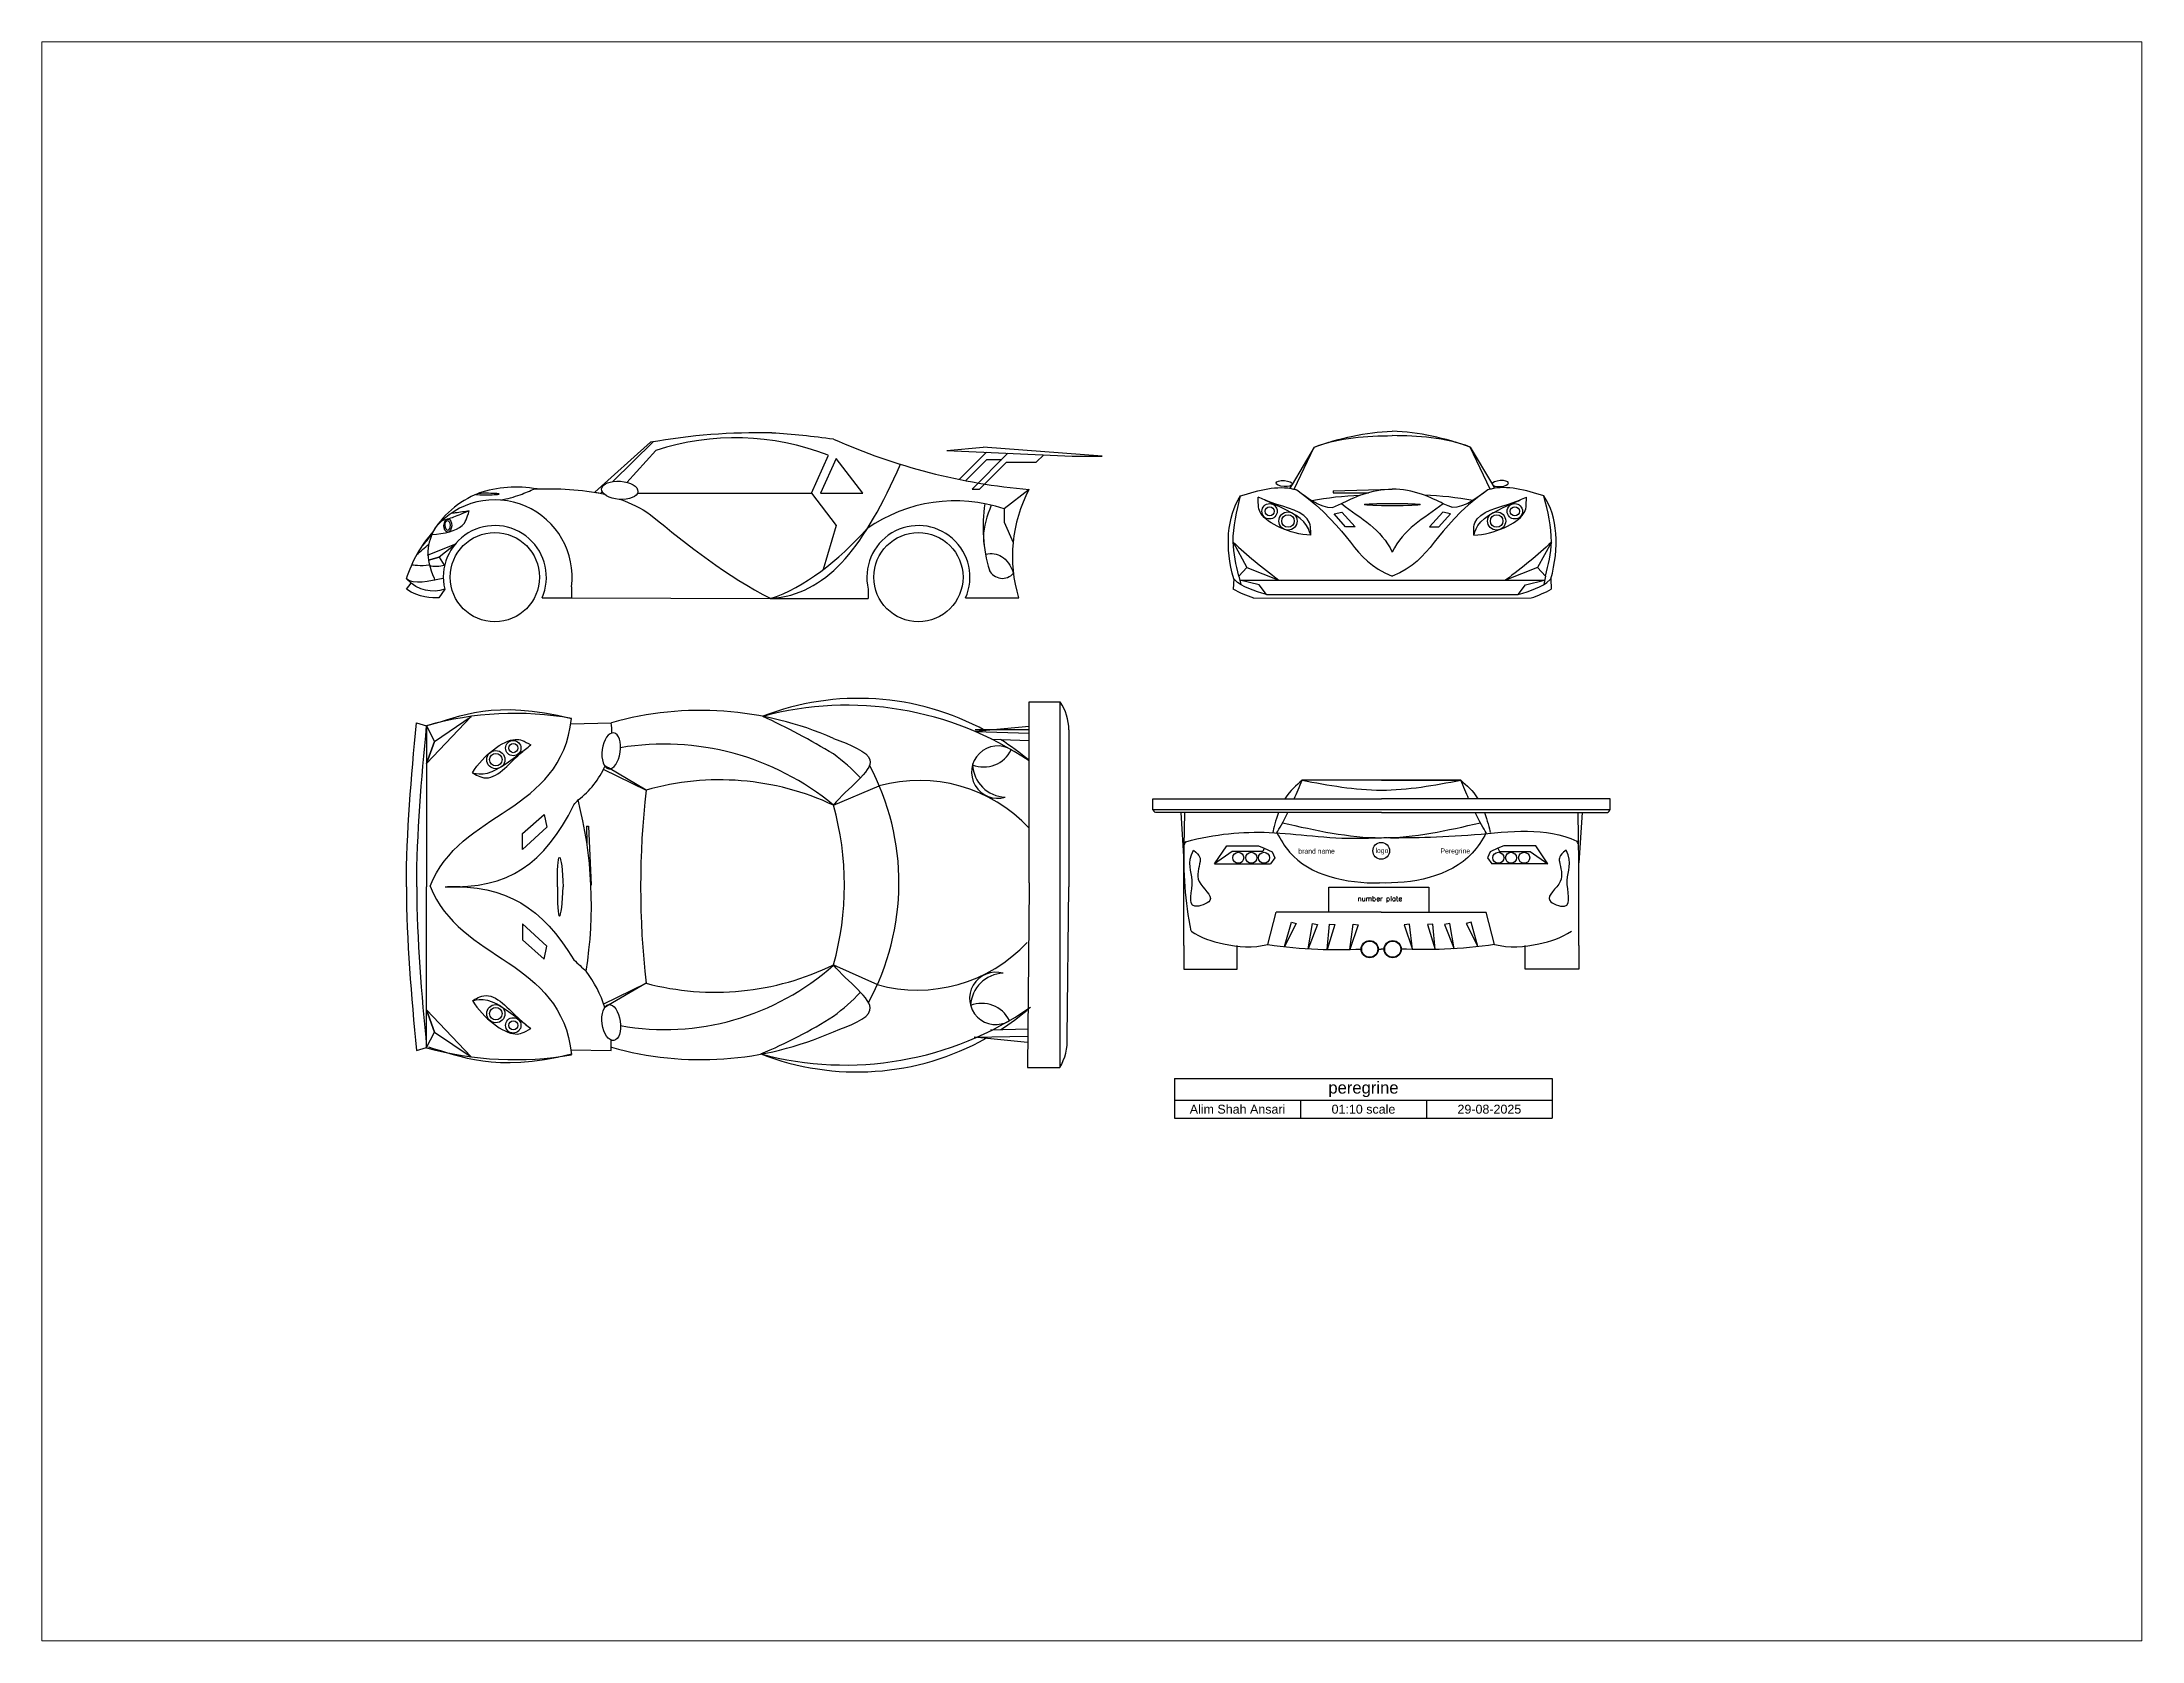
# Paper-space layout 'Layout2' of a CAD drawing. Header units: millimetres. Extents: x 0 to 257, y 0 to 196.
# The model-space entities are those that its viewports show. They can reach past a viewport. Long polylines and large blocks are cut down to what shows.
import ezdxf

# ---------------------------------------------------------------- set-up
doc = ezdxf.new("R2010")
doc.units = ezdxf.units.MM
doc.styles.get("Standard").update_dxf_attribs({"font": 'arial.ttf'})

# ---------------------------------------------------------------- blocks, each defined once
blk = doc.blocks.new('*T7')
at = {"color": 0, "linetype": 'ByBlock', "lineweight": -2, "transparency": 16777216}
for p, q in [((0, 0), (190.5, 0)), ((0, 0), (0, -20)), ((190.5, 0), (190.5, -20)), ((0, -11), (190.5, -11)), ((0, -20), (190.5, -20)), ((63.5, -11), (63.5, -20)), ((127, -11), (127, -20))]:
    blk.add_line(p, q, dxfattribs=at)
at = {"color": 0, "transparency": 16777216, "attachment_point": 5}
for s, insert, char_height, width in [('peregrine ', (95.25, -5.5), 6, 187.5), ('Alim Shah Ansari', (31.75, -15.5), 4.5, 60.5), ('01:10 scale', (95.25, -15.5), 4.5, 60.5), ('29-08-2025', (158.75, -15.5), 4.5, 60.5)]:
    blk.add_mtext(s, dxfattribs=dict(at, insert=insert, char_height=char_height, width=width))

msp = doc.modelspace()

# ---------------------------------------------------------------- linework, layer by layer
for p, q in [((-372.2, 57.5), (-400.3, 32.3)), ((-391.2, 37.8), (-370.8, 57.7)), ((-369.5, 53.4), (-384.1, 37.3)), ((-222.7, 53.4), (-204.5, 55)), ((-222.7, 53.4), (-159.6, 50.5)), ((-144.5, 50.5), (-204.5, 55)), ((-37.5, 55.1), (-48.6, 36.2)), ((-47.6, 33.9), (-37.5, 55.1)), ((51.3, 33.9), (41.2, 55.1)), ((41.2, 55.1), (52.4, 36.2)), ((-291, 31.8), (-282.5, 51)), ((-278.6, 49.3), (-286.5, 31.8)), ((-265.1, 31.8), (-278.6, 49.3)), ((-216.5, 38.8), (-202.8, 52.5)), ((-213.3, 38.1), (-202.6, 48.8)), ((-210, 33.9), (-192, 52)), ((-206.2, 33.9), (-192.7, 47.5)), ((-202.6, 48.8), (-195.1, 48.8)), ((-192.7, 47.5), (-177.7, 47.5)), ((-177.7, 47.5), (-173.9, 51.2)), ((-159.6, 50.5), (-144.5, 50.5)), ((-400.3, 32.3), (-397.3, 31.8)), ((-397.3, 31.8), (-396.5, 32.5)), ((-378.8, 31.8), (-291, 31.8)), ((-291, 31.8), (-278.5, 15.6)), ((-286.5, 31.8), (-265.1, 31.8)), ((-210, 33.9), (-206.2, 33.9)), ((-181.3, 33.7), (-193.8, 23.9)), ((-48.6, 36.2), (-49.7, 34.3)), ((-27.9, 33.1), (1.9, 33.8)), ((-27.9, 33.1), (-27.9, 32.1)), ((-27.9, 32.1), (-10.1, 32.1)), ((52.4, 36.2), (53.5, 34.3)), ((52.4, 36.2), (53.5, 34.3)), ((-193.8, 23.9), (-193.8, 17.3)), ((-28.3, 24.7), (-23.7, 26.6)), ((-27.5, 21.4), (-23.6, 22.2)), ((-21.7, 14.9), (-27.5, 21.4)), ((-23.6, 22.2), (-16.8, 14.9)), ((27.4, 22.2), (20.6, 14.9)), ((25.4, 14.9), (31.2, 21.4)), ((31.2, 21.4), (27.4, 22.2)), ((-278.5, 15.6), (-285.2, -6.7)), ((-193.8, 17.3), (-189.3, 6.9)), ((-16.8, 14.9), (-21.7, 14.9)), ((20.6, 14.9), (25.4, 14.9)), ((-484.6, 0.6), (-470.1, 6.5)), ((-470.1, 6.5), (-478.8, -0.4)), ((-78.3, 7.2), (-71.4, -5.7)), ((82.1, 7.2), (75.1, -5.7)), ((-478.8, -0.4), (-484.2, -2)), ((-484.2, -2), (-478.8, -0.4)), ((-478.8, -0.4), (-476.3, -4.5)), ((-75.5, -10), (-71.4, -5.7)), ((-75.5, -10), (-74.5, -14.2)), ((-71.4, -5.7), (-55.3, -12.1)), ((75.1, -5.7), (59, -12.1)), ((79.2, -10), (75.1, -5.7)), ((79.2, -10), (78.3, -14.2)), ((-495.3, -11.4), (-495.3, -11.4)), ((-495.3, -16.6), (-492.9, -13.5)), ((-476, -16.6), (-478.9, -21)), ((-426.9, -21), (-412, -21)), ((-412, -15.4), (-412, -21)), ((-412, -21), (-311.8, -21.3)), ((-262.4, -16.5), (-262.4, -21.3)), ((-213.3, -21), (-196.7, -21)), ((-196.7, -21), (-186.5, -21)), ((-78.1, -11.4), (-78.3, -16.6)), ((-75, -12.1), (78.7, -12.1)), ((-65.2, -14.3), (-75, -12.1)), ((-67.9, -21.1), (71.9, -21)), ((-61.6, -19.2), (-65.2, -14.3)), ((-61.6, -19.2), (65.4, -19.2)), ((65.4, -19.2), (69, -14.3)), ((69, -14.3), (78.7, -12.1)), ((81.9, -11.4), (82, -16.6)), ((-311.8, -21.3), (-262.4, -21.3)), ((-165.7, -73.4), (-165.7, -257.8)), ((-490.2, -84), (-485.1, -85.5)), ((-490.2, -84), (-485.1, -85.5)), ((-485.1, -104.5), (-462.6, -80.8)), ((-481.2, -93.3), (-462.6, -80.8)), ((-412.3, -84.4), (-392, -84)), ((-485.1, -85.5), (-485.1, -166.6)), ((-485.1, -85.5), (-485.1, -85.5)), ((-485.1, -85.5), (-481.2, -93.3)), ((-481.2, -93.3), (-485.1, -104.5)), ((-485.1, -104.5), (-481.2, -93.3)), ((-181.3, -87.5), (-208.4, -87.5)), ((-181.3, -85.8), (-208.3, -88.4)), ((-208.3, -88.4), (-181.3, -89.1)), ((-200, -92.2), (-181.3, -92.9)), ((-181.3, -89.1), (-181.3, -85.8)), ((-393.3, -106.7), (-395.2, -105.6)), ((-396, -107.4), (-374.4, -117.9)), ((-374.4, -117.9), (-393.3, -106.7)), ((-279.9, -125.5), (-256.8, -115.8)), ((36.4, -112.9), (-43.6, -112.9)), ((-3.6, -112.9), (36.4, -112.9)), ((-436.7, -139.8), (-425.9, -130.1)), ((-424.5, -136.6), (-436.7, -147.9)), ((-425.9, -130.1), (-424.5, -136.6)), ((-404.4, -136), (-404.3, -144.6)), ((-404.4, -136), (-403.9, -136)), ((-403.9, -136), (-403.4, -136)), ((-403.4, -136), (-402.2, -165.8)), ((-118.9, -127.6), (111.8, -127.6)), ((-104.8, -129.2), (-103.3, -154.1)), ((-103.3, -154.5), (-102.7, -129.2)), ((95.9, -154.5), (95.6, -129.2)), ((97.7, -129.2), (95.9, -154.5)), ((-436.7, -147.9), (-436.7, -139.8)), ((-103.1, -144.1), (-103.1, -144.1)), ((-87.7, -155.1), (-81.6, -146)), ((-62.7, -147.2), (-58.7, -149)), ((55.2, -147.2), (51.3, -149)), ((80.3, -155.1), (74.2, -146)), ((-103.3, -157), (-103.3, -157)), ((-78.8, -148.9), (-87.7, -155.1)), ((-87.7, -155.1), (-59.5, -155.1)), ((-57.3, -152.1), (-59.5, -155.1)), ((-58.7, -149), (-57.3, -152.1)), ((51.3, -149), (49.9, -152.1)), ((49.9, -152.1), (52.1, -155.1)), ((80.3, -155.1), (52.1, -155.1)), ((71.4, -148.9), (80.3, -155.1)), ((-495.3, -166.6), (-495.3, -166.6)), ((-495.3, -166.6), (-495.3, -166.6)), ((-485.1, -247.7), (-485.1, -166.6)), ((-30.1, -179.5), (-30.1, -166.9)), ((-30.1, -166.9), (20.4, -166.9)), ((20.4, -166.9), (20.4, -179.5)), ((-60.9, -195.8), (-56.6, -179.5)), ((-3.7, -179.5), (-56.6, -179.5)), ((-3.7, -179.5), (49.2, -179.5)), ((53.5, -195.8), (49.2, -179.5)), ((-424.5, -196.6), (-436.7, -185.3)), ((-436.7, -185.3), (-436.7, -193.4)), ((-52.4, -196.8), (-49, -184.4)), ((-46.5, -185.1), (-52.4, -196.8)), ((-49, -184.4), (-46.5, -185.1)), ((-40.5, -197.9), (-38.3, -185.2)), ((-35.8, -185.7), (-40.5, -197.9)), ((-38.3, -185.2), (-35.8, -185.7)), ((-30.9, -198.2), (-29.7, -185.5)), ((-27.1, -185.7), (-30.9, -198.2)), ((-29.7, -185.5), (-27.1, -185.7)), ((-19.5, -198.2), (-17.9, -185.4)), ((-15.3, -185.8), (-19.5, -198.2)), ((-17.9, -185.4), (-15.3, -185.8)), ((10.5, -185.4), (7.9, -185.8)), ((7.9, -185.8), (12.1, -198.2)), ((12.1, -198.2), (10.5, -185.4)), ((22.3, -185.5), (19.7, -185.7)), ((19.7, -185.7), (23.5, -198.2)), ((23.5, -198.2), (22.3, -185.5)), ((30.9, -185.2), (28.3, -185.7)), ((28.3, -185.7), (33.1, -197.9)), ((33.1, -197.9), (30.9, -185.2)), ((41.6, -184.4), (39.1, -185.1)), ((39.1, -185.1), (45, -196.8)), ((45, -196.8), (41.6, -184.4)), ((-436.7, -193.4), (-425.9, -203.1)), ((-425.9, -203.1), (-424.5, -196.6)), ((-103.3, -196.2), (-103.3, -208.2)), ((-76.3, -208.1), (-76.3, -196.2)), ((68.9, -208.1), (68.9, -196.2)), ((95.9, -196.2), (95.9, -208.2)), ((-279.9, -206), (-257.8, -215.9)), ((-103.3, -208.2), (-76.3, -208.1)), ((95.9, -208.2), (68.9, -208.1)), ((-396, -225.8), (-374.4, -215.3)), ((-374.4, -215.3), (-393.3, -226.4)), ((-485.1, -228.7), (-462.6, -252.3)), ((-481.2, -239.9), (-485.1, -228.7)), ((-485.1, -228.7), (-481.2, -239.9)), ((-393.3, -226.4), (-395.2, -227.5)), ((-485.1, -247.7), (-481.2, -239.9)), ((-481.2, -239.9), (-462.6, -252.3)), ((-209, -242.4), (-182, -242)), ((-182, -245.2), (-209, -242.4)), ((-200.7, -238.7), (-181.9, -238.2)), ((-490.2, -249.2), (-485.1, -247.7)), ((-485.1, -247.7), (-485.1, -247.7)), ((-412.3, -248.8), (-392, -249.2))]:
    msp.add_line(p, q)
for points in [[(-181.3, -164.7), (-181.3, -164.7), (-181.3, -73.4), (-165.7, -73.4)], [(-161.3, -87.5), (-161.3, -166.6)], [(-118.9, -127.6), (-118.9, -122.3), (-3.6, -122.3)], [(111.8, -127.6), (111.8, -122.3), (-3.6, -122.3)], [(-3.6, -129.2), (-117.6, -129.2)], [(-3.6, -129.2), (110.5, -129.2)], [(-81.6, -146), (-65.6, -146), (-62.7, -147.2), (-63.4, -148.9), (-78.8, -148.9)], [(74.2, -146), (58.1, -146), (55.2, -147.2), (56, -148.9), (71.4, -148.9)], [(-103.3, -196.2), (-103.3, -154.5)], [(95.9, -196.2), (95.9, -154.5)], [(-181.3, -164.7), (-181.3, -166.4), (-182.1, -257.7), (-165.7, -257.8)], [(-162, -242.6), (-161.3, -166.6)]]:
    msp.add_lwpolyline(points)
for centre, radius in [((-60, 22.7), 3.87), ((-60, 22.7), 2.3), ((-50.7, 17.8), 4.58), ((54.5, 17.8), 4.58), ((63.7, 22.7), 3.87), ((63.7, 22.7), 2.3), ((-450.7, -10.5), 22.5), ((-237.1, -10.5), 22.5), ((-50.7, 17.8), 3.15), ((54.5, 17.8), 3.15), ((-441.4, -96.7), 3.87), ((-441.4, -96.7), 2.3), ((-450.2, -102.5), 4.58), ((-450.2, -102.5), 3.15), ((-3.7, -148.5), 4.21), ((-75.8, -152), 2.78), ((-69.2, -152), 2.78), ((-62.8, -152), 2.78), ((55.4, -152), 2.78), ((61.8, -152), 2.78), ((68.4, -152), 2.78), ((-9.5, -198.1), 4.33), ((-9.5, -198.1), 4.05), ((2.1, -198.1), 4.33), ((2.1, -198.1), 4.05), ((-450.2, -230.6), 4.58), ((-450.2, -230.6), 3.15), ((-441.4, -236.5), 3.87), ((-441.4, -236.5), 2.3)]:
    msp.add_circle(centre, radius)
for centre, radius, start, end in [((-317.6, -251.3), 313.6, 88.7925, 100.0319), ((-329.4, -69), 128.8, 68.6829, 108.1571), ((-335.4, -337), 399.9, 82.0293, 86.5006), ((-155.3, 338.6), 306, 245.971, 265.1342), ((-439.9, -24.9), 59.8, 79.9155, 108.5979), ((-118, 0.1), 71.7, 152.0283, 197.0871), ((-442.6, -11.1), 45.8, 110.8522, 151.0077), ((-450.7, -10.5), 39, 352.8334, 140.404), ((-218.5, -49.3), 77.3, 71.3973, 125.0609), ((-126.6, 15), 77.9, 171.5071, 196.4378), ((-433.8, -30.6), 64.5, 138.0871, 162.7255), ((-450.7, -10.5), 26, 336.1812, 193.4246), ((-237.1, -10.5), 26, 336.1812, 193.4246), ((-194.7, -3.7), 7.4, 206.3024, 318.9084), ((-267.2, -205.3), 133.7, 61.4015, 111.2328), ((-185.6, -87.5), 24.4, 359.9946, 35.2666), ((-440.7, -241.4), 162.2, 79.7984, 105.8794), ((-433.9, -89), 42.2, 359.8737, 6.7606), ((-346.8, -243.3), 165.6, 66.1919, 105.7901), ((-273.1, -239.4), 164.3, 56.0269, 104.9933), ((-462.7, -400.3), 351.8, 58.7094, 65.2869), ((-365.3, -228.7), 134, 50.3971, 99.4556), ((-267.2, -205.3), 133.7, 50.0185, 57.6323), ((-433.9, -89), 42.2, 306.7267, 336.7436), ((-337.5, -178.5), 97.6, 43.1891, 53.8759), ((-372.7, -164.7), 125.8, 331.36, 28.1343), ((-197.1, -108.8), 13.2, 58.3772, 286.6437), ((-204.1, -90.8), 15.4, 248.0687, 334.1773), ((-192.7, -104.3), 17.1, 182.6335, 267.8789), ((-337.4, -248.3), 135.6, 64.9199, 105.8374), ((-236.6, -188.8), 75.8, 43.0939, 105.4781), ((-613, -175.7), 211, 350.8553, 14.5211), ((45.7, -166.6), 422.9, 173.3882, 186.6118), ((-425.3, -165.8), 150.9, 344.5279, 15.4721), ((-115, -125.8), 4.35, 204.1894, 232.1841), ((107.8, -125.8), 4.35, 307.8159, 335.8106), ((72.8, -153.1), 176.1, 177.0521, 191.7237), ((-85, -154.5), 20.3, 148.2885, 153.4545), ((72.2, -157.2), 26.5, 27.0142, 31.0315), ((-76, -152.8), 43.2, 236.8874, 260.3629), ((68.6, -152.8), 43.2, 279.6371, 303.1126), ((-237.6, -142.9), 75.8, 254.4914, 316.8756), ((-71.1, -149.7), 47.2, 255.1185, 282.4949), ((63.7, -149.7), 47.2, 257.5051, 284.8815), ((-456.2, -247.4), 64.2, 18.0408, 36.5467), ((-365, -111), 127.6, 259.9174, 311.835), ((-339.6, -84), 135.8, 255.1448, 296.0482), ((-198.1, -222.9), 13.2, 73.3257, 301.5923), ((-193.7, -227.3), 17.1, 92.0905, 177.336), ((-337.5, -153), 97.6, 306.1241, 316.8109), ((-274, -92.2), 164.3, 254.9762, 304.6351), ((-403.6, -38.3), 229.7, 292.2734, 302.5874), ((-205.1, -240.8), 15.4, 25.7922, 111.9008), ((-268.1, -126.3), 133.7, 302.9198, 309.951), ((-346.8, -88.2), 165.6, 254.2099, 293.8081), ((-268.1, -126.3), 133.7, 248.7367, 299.1707), ((-188.1, -244.2), 26.1, 328.6351, 3.4625), ((-440.7, -87.3), 166.5, 254.52, 279.917), ((-456.2, -247.4), 64.2, 358.455, 3.0827)]:
    msp.add_arc(centre, radius, start, end)
for centre, major_axis, ratio, start_param, end_param in [((-455.2, 31.4), (6.75, 0), 0.056776, 3.86434, 8.414826), ((-474.5, 15.6), (0.08, -2.37), 0.601306, -4.712389, 1.570796), ((-417.7, -166.6), (-0.4, -14.8), 0.094437, -1.568309, 1.573283)]:
    msp.add_ellipse(centre, major_axis=major_axis, ratio=ratio, start_param=start_param, end_param=end_param)
for centre, major_axis, ratio in [((-387.7, 33.3), (-9.14, 0.66), 0.499871), ((-52.6, 36.7), (-4.11, 0.3), 0.364254), ((1.9, 26.1), (-14, 0), 0.043038), ((-474.4, 15.5), (-0.14, -3.29), 0.589599), ((-392, -235.1), (-1.27, 9.07), 0.499871)]:
    msp.add_ellipse(centre, major_axis=major_axis, ratio=ratio)
at = {"extrusion": (0, 0, -1)}
for centre, major_axis, ratio in [((56.4, 36.7), (4.11, 0.3), 0.364254), ((-392, -98.1), (-1.27, -9.07), 0.499871)]:
    msp.add_ellipse(centre, major_axis=major_axis, ratio=ratio, dxfattribs=at)
msp.add_ellipse((-417.7, -166.6), major_axis=(-0.4, 14.8), ratio=0.094437, start_param=-1.568309, end_param=1.573283, dxfattribs=at)
for points in [[(-37.5, 55.1), (-24.7, 59.6), (-11.6, 62.6), (1.9, 63.1)], [(-37.5, 55.1), (-24.4, 60.2), (-11.2, 60.6), (1.9, 60.9)], [(41.2, 55.1), (28.5, 59.6), (15.4, 62.6), (1.9, 63.1)], [(41.2, 55.1), (28.1, 60.2), (15, 60.6), (1.9, 60.9)], [(-430.6, 34.1), (-418.9, 34.1), (-407.2, 34.1), (-395.4, 31.3)], [(-46.3, 33.6), (-16.8, 12.1), (-19.7, -1.1), (1.9, -10)], [(-23.7, 26.6), (-18.4, 29.4), (-8.5, 34.1), (1.9, 33.8)], [(27.6, 26.5), (22.1, 29.4), (12.2, 34.1), (1.9, 33.8)], [(50, 33.6), (20.6, 12.1), (23.5, -1.1), (1.9, -10)], [(-387.2, 28.7), (-382.2, 26.9), (-377.2, 24.4), (-372.2, 21)], [(-78.1, -11.4), (-82.5, 4.3), (-81.6, 19.9), (-74.6, 30.5)], [(-38.7, 28.1), (-30.9, 29.7), (-22.7, 30.5), (-14.3, 30.8)], [(-23.7, 26.6), (-13.7, 18.8), (-3.9, 14), (1.9, 2.1)], [(27.6, 26.5), (17.4, 18.8), (7.6, 14), (1.9, 2.1)], [(42.5, 28.1), (34.6, 29.7), (26.4, 30.5), (18, 30.8)], [(81.9, -11.4), (86.2, 4.3), (85.4, 19.9), (78.3, 30.5)], [(-487.7, 4.7), (-486.4, 6.1), (-484.8, 8), (-482.5, 11)], [(-372.2, 21), (-353, 5.4), (-333.7, -10.2), (-311.5, -21.3)], [(-311.8, -21.3), (-294.6, -15.8), (-277.3, -2), (-262.9, 14)], [(-490.2, 0.7), (-488.2, 2.6), (-486.1, 4.3), (-484, 6.2)], [(-78.3, 7.2), (-71.5, 0.4), (-63.9, -5.2), (-55.3, -12.1)], [(82.1, 7.2), (75.3, 0.4), (67.7, -5.2), (59, -12.1)], [(-483.7, -4.4), (-481.9, -5.5), (-478, -4.8), (-476.3, -4.5)], [(-476.7, -11.1), (-484.1, -12.7), (-491.6, -14.4), (-495.3, -11.4)], [(-476, -16.6), (-482.4, -18.5), (-488.9, -17.8), (-495.3, -11.4)], [(-478.9, -21), (-482.4, -21), (-488.9, -21), (-495.3, -16.6)], [(-67.9, -21.1), (-71.5, -19.8), (-75.1, -18.5), (-78.3, -16.6)], [(71.9, -21), (75.4, -19.7), (78.9, -18.4), (82, -16.6)], [(-484.2, -85.2), (-468.4, -80.9), (-451.1, -71.8), (-412, -81.8)], [(-495.3, -166.6), (-495.3, -139), (-492.8, -111.5), (-490.2, -84)], [(-483.3, -166.3), (-468.4, -128), (-417.3, -129.8), (-412, -81.8)], [(-490.1, -166.6), (-490.1, -139.5), (-487.6, -112.5), (-485.1, -85.5)], [(-43.6, -112.9), (-46.5, -115.7), (-49.5, -117.8), (-52.3, -122.3)], [(-47.6, -122.3), (-46.2, -119.3), (-44.9, -116.1), (-43.6, -112.9)], [(36.4, -112.9), (39.4, -115.7), (42.4, -117.8), (45.1, -122.3)], [(40.4, -122.3), (39.1, -119.3), (37.7, -116.1), (36.4, -112.9)], [(-475.7, -166.6), (-443.7, -167.8), (-425.7, -155.1), (-410.8, -125.3)], [(-410.8, -125.3), (-410.1, -124.4), (-409.4, -123.6), (-408.7, -122.8)], [(-55.5, -129.2), (-56.9, -133.1), (-58, -137.2), (-58.3, -139.3)], [(-56.4, -139.4), (-55, -137.5), (-53, -133.8), (-50.8, -129.2)], [(49.3, -139.4), (47.9, -137.5), (45.9, -133.8), (43.7, -129.2)], [(48.4, -129.2), (49.8, -133.1), (50.9, -137.2), (51.2, -139.3)], [(-103.1, -144.1), (-103.1, -144.1), (-103.1, -144.1), (-103.1, -144.1)], [(-495.3, -166.6), (-495.3, -194.1), (-492.8, -221.6), (-490.2, -249.2)], [(-490.1, -166.6), (-490.1, -193.6), (-487.6, -220.7), (-485.1, -247.7)], [(-483.3, -166.3), (-483.3, -166.4), (-483.3, -166.5), (-483.2, -166.6)], [(-483.3, -166.3), (-468.4, -204.5), (-417.3, -202.8), (-412, -251.2)], [(-483.3, -166.9), (-483.3, -166.8), (-483.3, -166.7), (-483.2, -166.6)], [(-475.7, -166.6), (-444.7, -165.4), (-426.9, -177.3), (-410.8, -203.5)], [(-475.7, -166.6), (-472.7, -166.5), (-469.9, -166.5), (-467.2, -166.6)], [(-475.7, -166.6), (-472.7, -166.7), (-469.9, -166.7), (-467.2, -166.6)], [(-5.2, -198.1), (-4.7, -198.1), (-4.2, -198.1), (-3.7, -198.1)], [(-2.3, -198.1), (-2.7, -198.1), (-3.2, -198.1), (-3.7, -198.1)], [(-410.8, -203.5), (-408.8, -205.4), (-406.7, -207.4), (-404.6, -209.2)], [(-432.5, -237.5), (-432.5, -237.5), (-432.5, -237.5), (-432.5, -237.5)], [(-484.2, -247.4), (-468.4, -251.7), (-451.1, -260.8), (-412, -250.8)]]:
    msp.add_open_spline(points, degree=3)
for points, knots in [([(-311.8, -21.3), (-310.8, -21.2), (-282.5, -18.5), (-263.9, 6), (-246.2, 46.4)], [99.816249, 99.816249, 99.816249, 99.816249, 102.868581, 186.157289, 186.157289, 186.157289, 186.157289]), ([(-447.7, 28.3), (-444.4, 29.1), (-438.5, 30.6), (-433, 33), (-430.6, 34.1)], [10.976457, 10.976457, 10.976457, 10.976457, 21.317341, 29.249146, 29.249146, 29.249146, 29.249146]), ([(-74.6, 30.5), (-65.4, 33.3), (-55.6, 36.2), (-46.6, 33.6), (-46.2, 33.5)], [0, 0, 0, 0, 0.1259152, 0.1330488, 0.1330488, 0.1330488, 0.1330488]), ([(-49.7, 34.3), (-48.9, 34.2), (-47.8, 33.9), (-46.6, 33.6), (-46.3, 33.6)], [0.11566987, 0.11566987, 0.11566987, 0.11566987, 0.12709784, 0.13215415, 0.13215415, 0.13215415, 0.13215415]), ([(-46.3, 33.6), (-40.5, 29.1), (-34.8, 24.6), (-28.3, 24.7), (-28.3, 24.7)], [0, 0, 0, 0, 0.09269617, 0.09297815, 0.09297815, 0.09297815, 0.09297815]), ([(50, 33.6), (44.3, 29.1), (38.5, 24.6), (32, 24.7), (27.6, 26.5)], [0, 0, 0, 0, 0.09269617, 0.09297815, 0.09297815, 0.09297815, 0.09297815]), ([(78.3, 30.5), (69.1, 33.3), (59.4, 36.2), (50.4, 33.6), (49.9, 33.5)], [0, 0, 0, 0, 0.1259152, 0.1330488, 0.1330488, 0.1330488, 0.1330488]), ([(53.5, 34.3), (52.7, 34.2), (51.5, 33.9), (50.4, 33.6), (50, 33.6)], [0.11566987, 0.11566987, 0.11566987, 0.11566987, 0.12709784, 0.13215415, 0.13215415, 0.13215415, 0.13215415]), ([(-482.6, 11), (-476.1, 11.3), (-466.2, 14.1), (-464.8, 19.1), (-463.6, 23)], [31.504294, 31.504294, 31.504294, 31.504294, 84.635068, 119.738411, 119.738411, 119.738411, 119.738411]), ([(-477.2, 18.1), (-474.9, 18.8), (-470, 20.2), (-466, 22), (-463.9, 22.9)], [77.948866, 77.948866, 77.948866, 77.948866, 97.622129, 120.005123, 120.005123, 120.005123, 120.005123]), ([(-472.5, 21.8), (-471.8, 21.9), (-468.8, 22.3), (-465.9, 22.7), (-463.6, 23)], [91.891116, 91.891116, 91.891116, 91.891116, 97.622129, 120.005123, 120.005123, 120.005123, 120.005123]), ([(-39.2, 10.7), (-39.4, 10.9), (-37.8, 22.2), (-55.1, 25), (-63.6, 28.9), (-65.7, 29.8)], [0, 0, 0, 0, 29.337342, 97.622129, 120.005123, 120.005123, 120.005123, 120.005123]), ([(-39.2, 10.7), (-49.8, 11.1), (-65.7, 18.7), (-65.7, 25.7), (-65.7, 29.8)], [0, 0, 0, 0, 84.635068, 119.738411, 119.738411, 119.738411, 119.738411]), ([(-39.2, 10.7), (-39.4, 10.9), (-41.2, 19.2), (-55.1, 25), (-63.6, 28.9), (-65.7, 29.8)], [0, 0, 0, 0, 29.337342, 97.622129, 120.005123, 120.005123, 120.005123, 120.005123]), ([(43, 10.7), (43.1, 10.9), (41.5, 22.2), (58.8, 25), (67.4, 28.9), (69.5, 29.8)], [0, 0, 0, 0, 29.337342, 97.622129, 120.005123, 120.005123, 120.005123, 120.005123]), ([(43, 10.7), (53.5, 11.1), (69.5, 18.7), (69.5, 25.7), (69.5, 29.8)], [0, 0, 0, 0, 84.635068, 119.738411, 119.738411, 119.738411, 119.738411]), ([(43, 10.7), (43.1, 10.9), (45, 19.2), (58.8, 25), (67.4, 28.9), (69.5, 29.8)], [0, 0, 0, 0, 29.337342, 97.622129, 120.005123, 120.005123, 120.005123, 120.005123]), ([(-480.8, 14.3), (-485.2, 6.6), (-485.9, -0.9), (-480.9, -12.1), (-481.1, -12), (-481.4, -12.1)], [0, 0, 0, 0, 25.372362, 26.34149, 26.933052, 26.933052, 26.933052, 26.933052]), ([(-203.2, 1.1), (-200.1, 1.9), (-193.7, 0.3), (-190.6, -4.4), (-189.1, -8.6)], [2.849405, 2.849405, 2.849405, 2.849405, 11.395936, 22.885835, 22.885835, 22.885835, 22.885835]), ([(-483.7, -4.4), (-488, -5.3), (-492.6, -4.2), (-492.7, -4.5), (-492.7, -4.5)], [0, 0, 0, 0, 9.041932, 9.680047, 9.680047, 9.680047, 9.680047]), ([(-61.6, -19.2), (-67.6, -17.4), (-73.8, -15.7), (-78, -11.5), (-78.1, -11.4)], [0, 0, 0, 0, 0.08217453, 0.08463451, 0.08463451, 0.08463451, 0.08463451]), ([(65.4, -19.2), (71.4, -17.4), (77.5, -15.7), (81.8, -11.5), (81.9, -11.4)], [0, 0, 0, 0, 0.08217453, 0.08463451, 0.08463451, 0.08463451, 0.08463451]), ([(-462, -109.2), (-456.5, -100.1), (-442.3, -89.7), (-436.1, -93.1), (-432.5, -95.1)], [0, 0, 0, 0, 84.635068, 119.738411, 119.738411, 119.738411, 119.738411]), ([(-462, -109.2), (-461.7, -109.2), (-452.5, -116), (-441.8, -102.1), (-434.3, -96.5), (-432.5, -95.1)], [0, 0, 0, 0, 29.337342, 97.622129, 120.005123, 120.005123, 120.005123, 120.005123]), ([(-462, -109.2), (-461.7, -109.2), (-453.5, -111.5), (-441.8, -102.1), (-434.3, -96.5), (-432.5, -95.1)], [0, 0, 0, 0, 29.337342, 97.622129, 120.005123, 120.005123, 120.005123, 120.005123]), ([(-279.9, -91.8), (-271.3, -95.1), (-250.7, -102.7), (-273.1, -116.8), (-279.9, -125.5)], [0, 0, 0, 0, 21.298299, 50.608429, 50.608429, 50.608429, 50.608429]), ([(-102.2, -143.9), (-87.3, -139.9), (-59.3, -137.4), (-28, -143.1), (-3.5, -141.8), (8.1, -142), (45.4, -141.3), (79.1, -136.2), (94.9, -143.6)], [0.772706, 0.772706, 0.772706, 0.772706, 42.909243, 87.627493, 99.509283, 100.332385, 147.406114, 198.09641, 198.09641, 198.09641, 198.09641]), ([(-98.4, -148.1), (-101.8, -155), (-96.3, -162.8), (-103.1, -179.4), (-85, -173.1), (-98.7, -164.5), (-94.9, -155.5), (-94.8, -151), (-98.4, -148.1)], [0, 0, 0, 0, 12.434933, 26.48127, 34.224338, 45.720643, 56.378004, 61.247971, 61.247971, 61.247971, 61.247971]), ([(-56.4, -139.4), (-54.4, -142.8), (-44.3, -160.2), (-21.2, -164.9), (-4.5, -164.7)], [0, 0, 0, 0, 11.739906, 60.181977, 60.181977, 60.181977, 60.181977]), ([(49.3, -139.4), (47.2, -143.1), (35.8, -161.1), (11.2, -165.2), (-4.5, -164.7)], [0, 0, 0, 0, 11.739906, 60.181977, 60.181977, 60.181977, 60.181977]), ([(89.5, -148.1), (92.9, -155), (87.4, -162.8), (94.2, -179.4), (76.1, -173.1), (89.8, -164.5), (86, -155.5), (85.9, -151), (89.5, -148.1)], [0, 0, 0, 0, 12.434933, 26.48127, 34.224338, 45.720643, 56.378004, 61.247971, 61.247971, 61.247971, 61.247971]), ([(-60.9, -195.8), (-52.5, -196.8), (-36.9, -198.7), (-21.1, -198.2), (-13.8, -198.1)], [0, 0, 0, 0, 25.372995, 47.200151, 47.200151, 47.200151, 47.200151]), ([(53.5, -195.8), (45.1, -196.8), (29.5, -198.7), (13.7, -198.2), (6.4, -198.1)], [0, 0, 0, 0, 25.372995, 47.220667, 47.220667, 47.220667, 47.220667]), ([(-279.9, -239.7), (-271.3, -236.5), (-250.7, -228.8), (-273.1, -214.7), (-279.9, -206)], [0, 0, 0, 0, 21.298299, 50.608429, 50.608429, 50.608429, 50.608429]), ([(-462, -224), (-461.7, -224), (-452.5, -217.2), (-441.8, -231), (-434.3, -236.7), (-432.5, -238.1)], [0, 0, 0, 0, 29.337342, 97.622129, 120.005123, 120.005123, 120.005123, 120.005123]), ([(-462, -224), (-461.7, -224), (-453.5, -221.6), (-441.8, -231), (-434.3, -236.7), (-432.5, -238.1)], [0, 0, 0, 0, 29.337342, 97.622129, 120.005123, 120.005123, 120.005123, 120.005123]), ([(-462, -224), (-456.5, -233), (-442.3, -243.4), (-436.1, -240.1), (-432.5, -238.1)], [0, 0, 0, 0, 84.635068, 119.738411, 119.738411, 119.738411, 119.738411])]:
    msp.add_open_spline(points, degree=3, knots=knots)
for points in [[(-200.4, 25.8), (-204.3, 9.6), (-203.2, 1.1)], [(-75.5, -10), (-78.3, 7.2), (-74.6, 30.5)], [(79.2, -10), (82.1, 7.2), (78.3, 30.5)], [(-43.6, -112.9), (-3.6, -117.9), (36.4, -112.9)], [(-53.4, -134.4), (-3.6, -141.9), (46.3, -134.4)]]:
    msp.add_spline(points, degree=3)

# ---------------------------------------------------------------- block references
msp.add_blockref('*T7', (-107.9, -263.3))

# ---------------------------------------------------------------- texts
at = {"char_height": 2.5, "attachment_point": 1}
for s, width, insert in [('{\\Fg13f12d|c0;brand name}', 18.906, (-45.5, -147.4)), ('{\\Fcdm_nc|c0;logo}', 4.553, (-6.6, -147.1)), ('{\\fCommercialScript BT|b0|i0|c0|p66;Peregrine}', 12.86, (26.2, -147.3)), ('\\pxqc;{\\Fcomplex|c0;number plate}', 43.964, (-26.3, -171.3))]:
    msp.add_mtext_dynamic_manual_height_columns(s, width=width, gutter_width=12.5, heights=[0], dxfattribs=dict(at, insert=insert))

psp = doc.layouts.new('Layout2')

# ---------------------------------------------------------------- viewports
at = {"layer": '0', "view_target_point": (-205.41, -106.86)}
psp.add_viewport(center=(128.57, 98.07), size=(257.23, 195.8349), view_center_point=(55.85, -36.92), view_height=806.271, dxfattribs=at)

doc.saveas('drawing.dxf')
